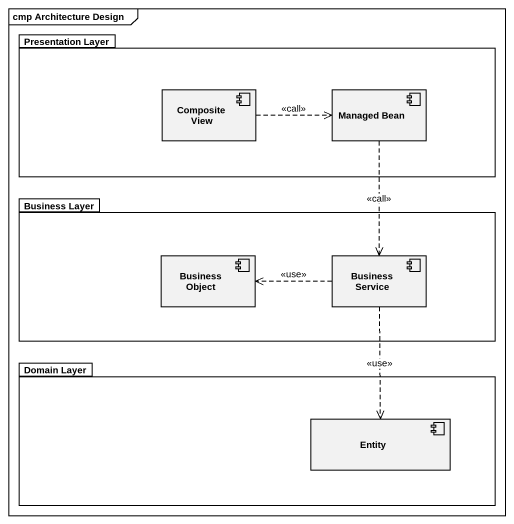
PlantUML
@startuml
mainframe cmp Architecture Design
package "Presentation Layer" as Presentation_Layer {
  component "Composite View" as Composite_View
  component "Managed Bean" as Managed_Bean
}
package "Business Layer" as Business_Layer {
  component "Business Object" as Business_Object
  component "Business Service" as Business_Service
}
package "Domain Layer" as Domain_Layer {
  component "Entity" as Entity_
}
Composite_View .right.> Managed_Bean : <<call>>
Managed_Bean ..> Business_Service : <<call>>
Business_Service .left.> Business_Object : <<use>>
Business_Service ..> Entity_ : <<use>>
@enduml
